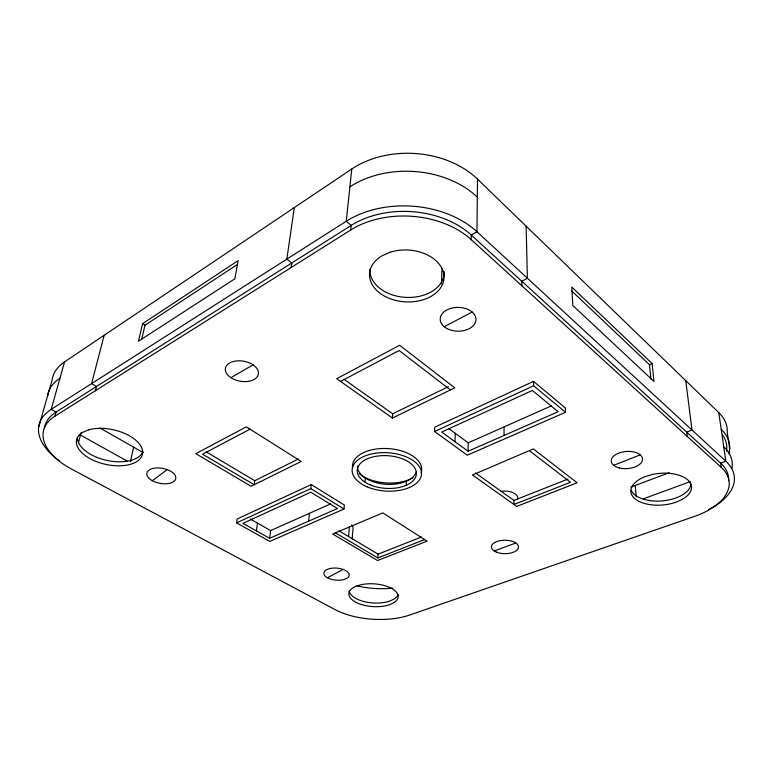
<?xml version="1.0" encoding="UTF-8"?>
<svg xmlns="http://www.w3.org/2000/svg" width="773" height="773" viewBox="0 0 773 773"><rect width="100%" height="100%" fill="white"/><g stroke="black" fill="none" stroke-linecap="round" stroke-linejoin="round"><path stroke-width="1.16" d="M38.65 427.111L52.1 380.161A70.884 39.867 13.2 0 1 64.574 361.861L351.783 168.987A85.455 63.096 3.2 0 1 477.53 179.162L476.96 231.726L725.818 461.21A72.372 38.041 -4.8 0 1 708.464 509.61M728.581 480.758A66.71 35.056 -4.8 0 0 720.61 463.133L471.259 235.021A81.725 57.221 3.3 0 0 351.203 225.407L56.023 412.086L54.873 416.222A67.493 35.529 12.3 0 0 71.628 469.124L335.038 609.588A54.274 25.036 3.8 0 0 409.419 615.095L694.415 516.432A66.874 34.959 -4.8 0 0 721.209 467.365L471.192 239.63L471.259 235.021L476.96 231.726A88.682 62.111 3.3 0 0 346.246 221.262L51.192 409.361A73.039 38.669 12.4 0 0 59.55 460.824M468.09 451.239L441.731 432.049L532.355 390.442L558.135 411.719L468.09 451.239L468.216 442.832L448.63 428.426M455.055 441.75L455.249 433.305M434.561 431.498L434.716 427.237L533.486 381.369L565.343 407.941L565.546 412.289L467.279 455.191L434.561 431.498L533.612 385.775L565.546 412.289M441.47 283.836L442.011 268.366M406.192 485.289L406.405 481.202M392.394 418.038L336.69 378.693L399.68 345.26L454.746 387.862L392.394 418.038L392.665 413.797L343.888 379.185M424.609 539.583L382.799 512.876L332.69 534.046L377.572 560.522L427.092 541.148L424.609 539.583L377.833 557.951L378.094 554.135L338.922 530.819M365.02 482.159L365.329 478.072M352.169 538.965L353.068 528.152A12.378 6.3 4.9 0 0 351.599 524.877M348.613 536.317L349.406 526.935M343.985 509.011L344.343 505.02L311.248 484.574L237.176 518.973L236.586 522.886L269.796 541.409L343.985 509.011L310.804 488.623L236.586 522.886M54.873 416.222L350.739 229.996L351.203 225.407L346.246 221.262L351.783 168.987M308.62 521.176L309.48 513.301M310.804 488.623L311.248 484.574M269.613 538.298L337.453 508.518L310.794 492.217L242.935 523.369L269.613 538.298L270.627 530.568L330.747 503.851M256.404 530.906L257.486 523.137M291.17 267.497L291.808 262.975L286.831 259.139L294.31 207.579M298.494 458.959L254.771 480.738L254.182 484.739L251.07 486.246L195.82 453.674L246.326 426.87L301.209 461.452L254.182 484.739L202.574 454.186L249.988 429.179M130.415 461.645L133.652 447.181M141.71 339.289L145.005 325.22L237.562 264.376M142.609 323.645L138.454 341.241L234.895 278.763L238.161 260.598L142.609 323.645L145.005 325.22M95.388 390.723L96.47 386.51L91.591 383.611L104.171 335.279M78.479 442.678L81.039 432.754M64.574 361.861L51.192 409.361L56.023 412.086A67.319 35.635 12.4 0 0 44.37 428.377M152.31 480.7L167.239 469.607L170.495 471.105A14.697 7.624 10.5 0 1 167.635 483.647A14.697 7.624 10.5 0 1 146.802 474.023A14.697 7.624 10.5 0 1 167.239 469.607M79.725 435.45L80.46 435.015L127.062 461.017M230.856 377.668L253.119 364.885M327.414 577.769L343.115 569.411L345.705 570.58A12.726 6.029 4.8 0 1 340.535 580.136A12.726 6.029 4.8 0 1 323.887 572.638A12.726 6.029 4.8 0 1 343.115 569.411M340.535 381.427L399.139 350.517L450.417 389.959M444.233 326.737L472.148 312.021M392.665 413.797L448.398 386.674M468.216 442.832L551.188 405.97M571.711 290.948L649.465 364.692L652.103 363.532L653.987 381.447L572.822 305.49L571.798 287.073L652.103 363.532M529.321 450.63L472.506 474.989L516.712 506.412L577.141 482.777L533.36 448.92L529.321 450.63L570.474 482.275L513.977 504.469L513.919 500.421L475.443 472.931M378.094 554.135L421.43 537.003M513.919 500.421L568.068 479.018M613.675 465.298L640.237 454.862M630.72 487.183L669.08 472.757M494.189 550.975L515.862 542.984M643.3 498.846L690.212 481.647L690.637 485.241M250.278 519.05L270.627 530.568M100.219 428.136L143.092 452.563M335.463 532.868L377.833 557.951M206.401 451.944L254.771 480.738M477.53 179.162L718.793 412.627A70.256 39.239 -5.6 0 1 727.238 432.349L729.683 448.862M718.793 412.627L725.818 461.21L720.61 463.133L721.209 467.365M685.767 380.664L691.99 430.01L686.695 432.107L687.216 436.407M649.465 364.692L650.953 379.021M635.222 485.492L636.208 496.788M533.486 381.369L533.612 385.775M526.123 226.18L527.408 278.251L521.775 281.237L521.872 285.788M504.006 426.938L504.064 435.45M47.472 396.307A71.628 39.471 12.9 0 1 59.975 378.19M349.889 186.853A86.557 62.787 3.2 0 1 477.337 197.134M723.721 446.707A71.744 38.408 -5 0 1 731.934 468.312M392.848 588.108A53.298 25.818 3.8 0 1 357.029 585.837M721.209 429.324A70.981 38.843 -5.3 0 1 728.871 453.461M722.426 434.745A67.985 37.201 -5.3 0 1 726.475 451.326M500.74 491.386A13.151 7.005 0 0 1 517.591 499.126M416.309 471.569A29.587 16.407 3.7 0 1 384.432 484.159A29.587 16.407 3.7 0 1 357.541 466.013M352.536 467.646A34.679 19.238 3.7 0 1 389.041 448.64A34.679 19.238 3.7 0 1 421.111 472.873M444.175 271.661A37.181 25.992 3.3 0 1 406.82 297.421A37.181 25.992 3.3 0 1 369.929 269.178M691.004 484.246A30.369 15.943 -4.8 0 1 663.079 500.836A30.369 15.943 -4.8 0 1 631.203 490.266M398.066 594.553A24.649 11.421 3.8 0 1 394.249 598.949L390.085 600.959A24.649 11.421 3.8 0 1 364.315 601.616A24.649 11.421 3.8 0 1 349.183 590.91M413.062 477.724A34.592 19.296 3.7 0 1 359.184 473.617M142.841 451.732A33.606 17.769 12.4 0 1 106.645 460.36A33.606 17.769 12.4 0 1 77.445 437.344M350.739 229.996A81.986 57.134 3.3 0 1 471.192 239.63M394.046 602.602L389.872 604.612A24.697 11.382 3.8 0 1 355.271 601.935A24.697 11.382 3.8 0 1 356.672 586.002L361.996 584.523A24.697 11.382 3.8 0 1 391.785 588.533A24.697 11.382 3.8 0 1 394.046 602.602M682.433 499.281L676.191 502.121A30.418 15.885 -4.7 0 1 635.048 498.807A30.418 15.885 -4.7 0 1 645.426 476.516L652.808 474.371A30.418 15.885 -4.7 0 1 687.419 479.589A30.418 15.885 -4.7 0 1 682.433 499.281M390.036 252.249L381.833 255.911A37.297 25.953 3.3 0 0 392.153 299.412A37.297 25.953 3.3 0 0 444.021 276.241A37.297 25.953 3.3 0 0 390.036 252.249M88.653 429.827L82.605 432.368A33.693 17.711 12.3 0 0 103.302 463.81A33.693 17.711 12.3 0 0 141.652 447.702A33.693 17.711 12.3 0 0 88.653 429.827M619.357 467.945A15.663 8.571 -4.2 0 0 642.518 459.036A15.663 8.571 -4.2 0 0 618.787 453.094A15.663 8.571 -4.2 0 0 619.357 467.945M496.488 552.154A13.537 6.725 0.3 0 0 518.345 548.018A13.537 6.725 0.3 0 0 500.063 540.656A13.537 6.725 0.3 0 0 496.488 552.154M230.605 377.504A16.735 10.155 9.8 0 0 258.047 375.234A16.735 10.155 9.8 0 0 236.982 360.885A16.735 10.155 9.8 0 0 230.605 377.504M447.316 328.728A17.905 11.895 0.6 0 0 475.849 320.843A17.905 11.895 0.6 0 0 451.084 308.301A17.905 11.895 0.6 0 0 447.316 328.728M367.04 486.806A34.766 19.18 3.7 0 0 421.411 475.037A34.766 19.18 3.7 0 0 371.977 453.877A34.766 19.18 3.7 0 0 367.04 486.806M370.035 484.787A29.664 16.359 3.7 0 0 416.328 474.651A29.664 16.359 3.7 0 0 374.045 456.679A29.664 16.359 3.7 0 0 370.035 484.787"/></g></svg>
